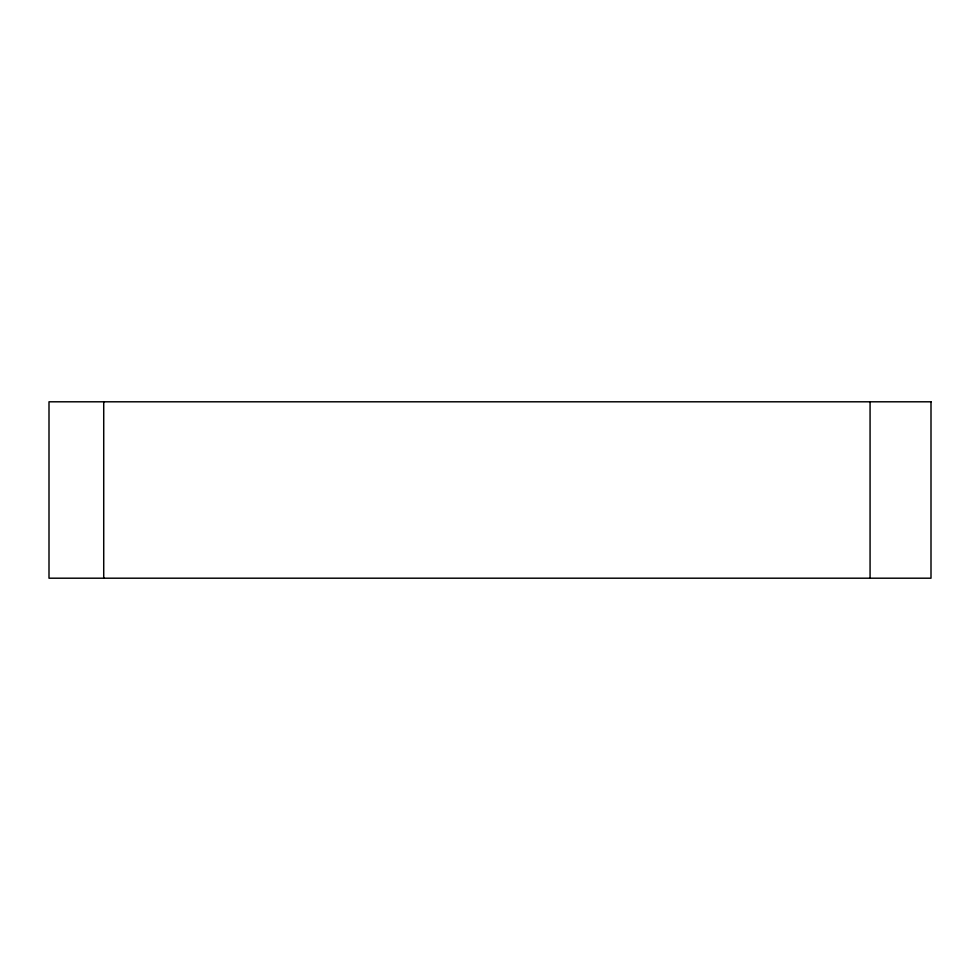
<?xml version="1.0" encoding="UTF-8"?>
<svg xmlns="http://www.w3.org/2000/svg" width="980" height="980" viewBox="0 0 980 980"><rect width="100%" height="100%" fill="white"/><g stroke="black" fill="none" stroke-linecap="round" stroke-linejoin="round"><path stroke-width="1.47" d="M870.069 401.8L870.069 578.2M103.721 401.8L103.721 578.2M931 401.8L49 401.8L49 578.2L931 578.2L931 401.8"/></g></svg>
